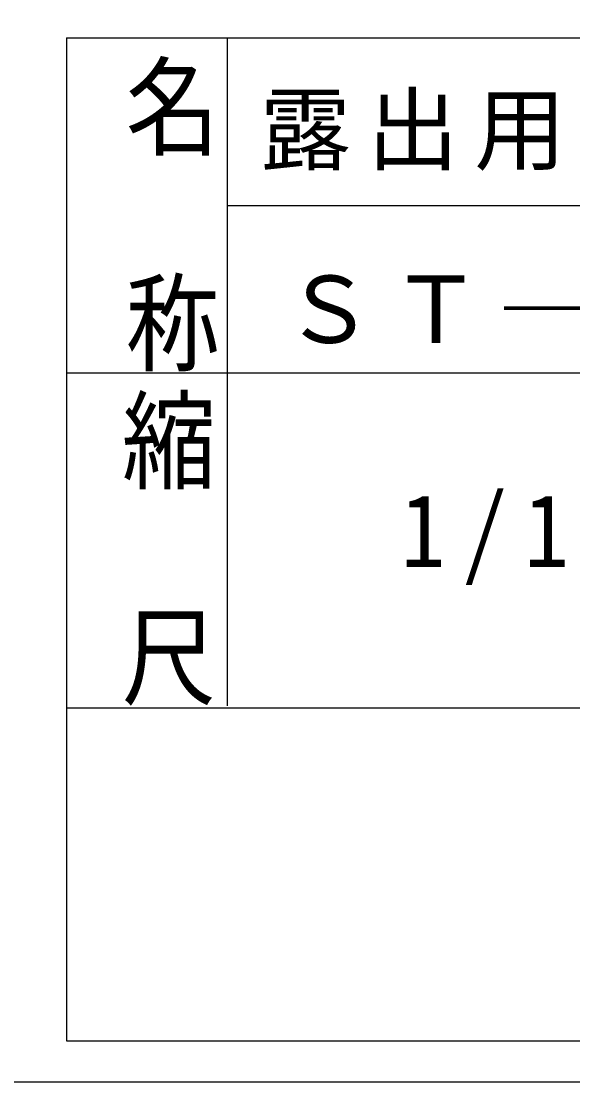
# Model space of a CAD drawing. Units: millimetres on the paper. Extents: x -140 to 140, y -97 to 99.
# Drawn here: x 69.2 to 86.74, y -96.9 to -63.14 of the extents above; entities that cross this region are included whole.
import ezdxf
from ezdxf.enums import TextEntityAlignment as Align

# ---------------------------------------------------------------- set-up
doc = ezdxf.new("R2010")
doc.units = ezdxf.units.MM
doc.layers.add('0-0_図面枠', color=7, linetype='Continuous')
doc.layers.add('0-1_ノズル', color=4, linetype='Continuous', lineweight=18)
doc.styles.add('@ＭＳ ゴシック', font='')
doc.styles.add('ＭＳ ゴシック', font='')
doc.styles.get('@ＭＳ ゴシック').set_extended_font_data('@MS Gothic')
doc.styles.get('ＭＳ ゴシック').set_extended_font_data('MS Gothic')

msp = doc.modelspace()

# ---------------------------------------------------------------- linework, layer by layer
at = {"layer": '0-0_図面枠', "color": 5}
for p, q in [((70.644, -63.665), (70.644, -95.595)), ((75.745, -63.665), (75.745, -74.332)), ((70.644, -74.332), (138.495, -74.332)), ((75.745, -74.332), (75.745, -84.928)), ((70.644, -84.999), (138.495, -84.999)), ((70.644, -95.595), (138.495, -95.595))]:
    msp.add_line(p, q, dxfattribs=at)
at = {"layer": '0-0_図面枠', "color": 4}
msp.add_line((75.745, -68.999), (138.495, -68.999), dxfattribs=at)
at = {"layer": '0-0_図面枠', "color": 5}
for points in [[(-139.949, 99.1), (-139.949, -96.9), (140.051, -96.9), (140.051, 99.1)], [(70.644, -63.665), (138.495, -63.665), (138.495, -95.595)]]:
    msp.add_lwpolyline(points, dxfattribs=at)
at = {"layer": '0-1_ノズル', "color": 5}
msp.add_lwpolyline([(-139.949, 99.1), (-139.949, -96.9), (140.051, -96.9), (140.051, 99.1)], dxfattribs=at)

# ---------------------------------------------------------------- texts
at = {"layer": '0-0_図面枠', "style": '@ＭＳ ゴシック', "width": 1.15}
for s, p in [('名\u3000称', (72.223, -64.115)), ('縮\u3000尺', (72.104, -74.739))]:
    msp.add_text(s, height=2.192, rotation=270, dxfattribs=at).set_placement(p, align=Align.BOTTOM_LEFT)
at = {"layer": '0-0_図面枠', "attachment_point": 7, "style": 'ＭＳ ゴシック'}
for s, insert, char_height in [('\\T1.17;露出用散水ノズル', (76.778, -67.902), 2.14), ('\\T1.17;ＳＴ―Ｃ', (77.518, -73.415), 2.14), ('\\T1.38;\\W0.9;1/1', (81.27, -81.08), 2.323)]:
    msp.add_mtext(s, dxfattribs=dict(at, insert=insert, char_height=char_height))

doc.saveas('drawing.dxf')
